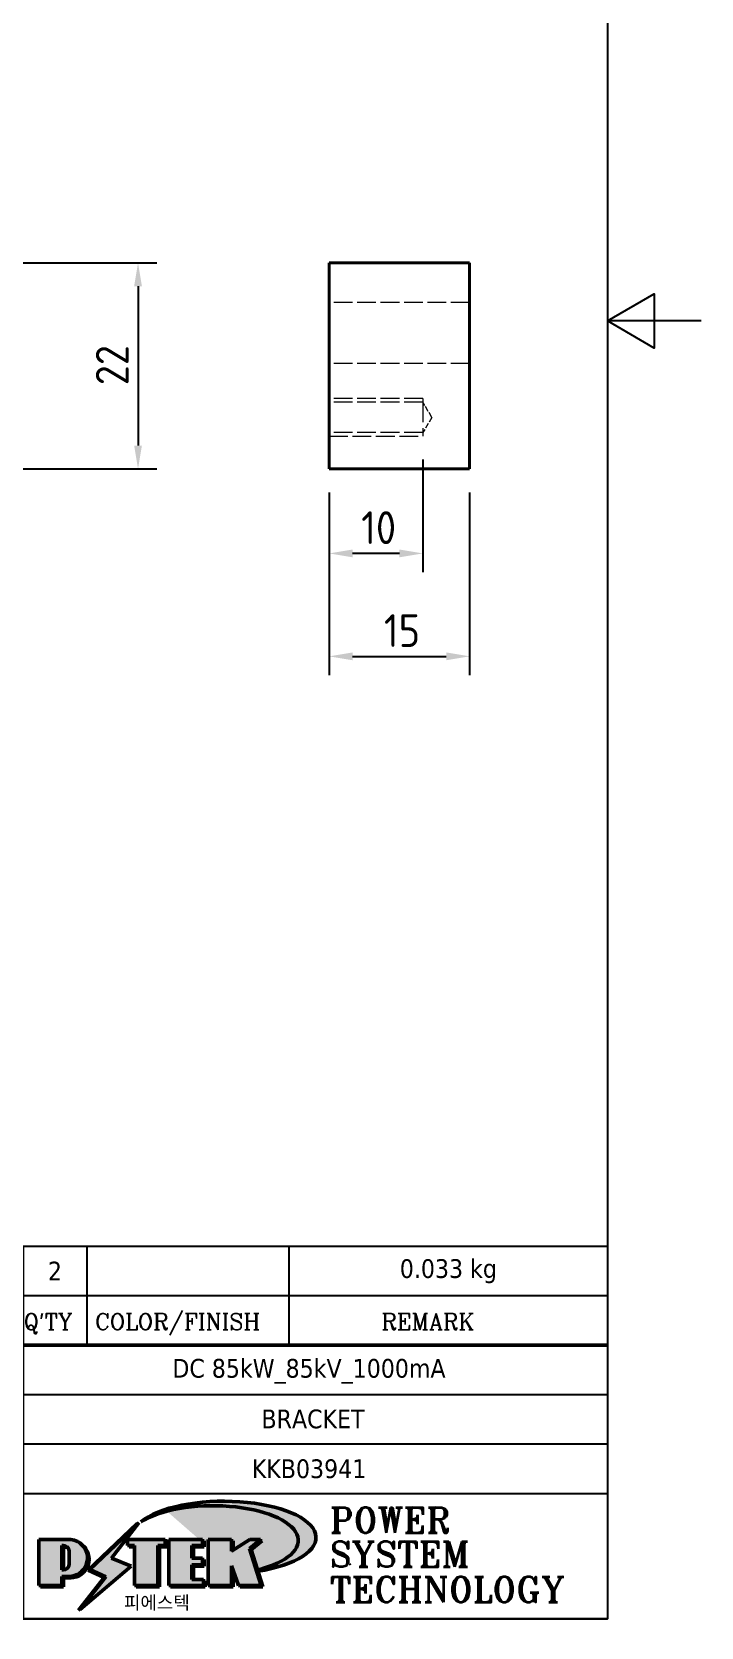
# Model space of a CAD drawing. Header units: millimetres. Extents: x 0 to 210, y 0 to 297.
# Drawn here: x 138.5 to 210, y 9.1 to 179.4 of the extents above; entities that cross this region are included whole.
import ezdxf
from ezdxf.enums import TextEntityAlignment as Align

# ---------------------------------------------------------------- set-up
doc = ezdxf.new("R2010")
doc.units = ezdxf.units.MM
doc.linetypes.add('DASHED', pattern=[0.2067, 0.1654, -0.0413])
doc.layers.get('0').update_dxf_attribs({"color": 3, "lineweight": 25})
for name, color, linetype, lineweight in [('가려진 것(ISO)', 2, 'DASHED', 18), ('가시적인 것(ISO)', 3, 'Continuous', 40), ('경계(ISO)', 7, 'Continuous', 25), ('제목(ISO)', 5, 'Continuous', 50), ('치수(ISO)', 2, 'Continuous', 25), ('해치(ISO)', 7, 'Continuous', 18)]:
    doc.layers.add(name, color=color, linetype=linetype, lineweight=lineweight)
doc.styles.add('HAN_291', font='')
doc.styles.add('HAN_370', font='', dxfattribs={"width": 2})
doc.styles.add('RC_284', font='ROMANC.shx')
doc.styles.add('RC_287', font='ROMANC.shx')
doc.styles.add('RC_292', font='ROMANC.shx')
doc.styles.add('ROMANT_294', font='romant.shx')
doc.styles.add('치수 텍스트_PSTEK_POSCO', font='isocp.shx')
doc.styles.add('텍스트 스타일198', font='tahoma.ttf')
doc.styles.add('텍스트 스타일333', font='ROMANC.shx', dxfattribs={"width": 0.800000011920929})
doc.styles.get('HAN_291').set_extended_font_data('GulimChe')
doc.styles.get('HAN_370').set_extended_font_data('GulimChe')
doc.dimstyles.new('치수_PSTEK_POSCO', dxfattribs={"dimtxt": 3.5, "dimasz": 2.5, "dimexe": 2, "dimexo": 2.5, "dimgap": 1, "dimtad": 1, "dimrnd": 1e-08, "dimdsep": 46, "dimtxsty": '치수 텍스트_PSTEK_POSCO', "dimcen": 0.09, "dimdle": 10, "dimclrd": 7, "dimclre": 7, "dimclrt": 2, "dimadec": 1, "dimazin": 2, "dimtfac": 1, "dimtmove": 0, "dimatfit": 3, "dimfxl": 0, "dimtolj": 1, "dimlwd": -1, "dimlwe": -1, "dimarcsym": 0})

# ---------------------------------------------------------------- blocks, each defined once
blk = doc.blocks.new('경계 Default Border')
at = {"layer": '경계(ISO)', "flags": 128}
for points in [[(10, 10), (10, 287.0000076293945), (200, 287.0000076293945), (200, 10), (10, 10)], [(210, 148.5000038146973), (200, 148.5000038146973), (205, 151.3867473602295), (205, 145.6132507324219), (200, 148.5000038146973)]]:
    blk.add_lwpolyline(points, dxfattribs=at)
blk = doc.blocks.new('제목 블록 PSTEK')
for color, points in [(252, [(317.2195697678507, 17.0593801673321), (322.0326348870767, 21.62682475217465), (322.2781991042243, 21.94392121864296), (317.0471853425802, 16.97985676345368), (318.7512090904202, 16.1899260703855), (316.0018030350395, 12.71868385740789), (316.3356552234328, 13.00206718743325), (318.9235935156908, 16.2694494742633)]), (5, [(321.6183518841322, 17.4193704504104), (319.5281351041078, 18.24969419629727), (322.4505835294948, 22.02344462252142), (317.2195697678507, 17.0593801673321), (318.9235935156908, 16.2694494742633), (316.1741874603099, 12.79820726128571)]), (1, [(324.4839107253602, 19.60711530335299), (325.2419748254881, 19.60711530335299), (325.2419748254881, 20.25857663940324), (321.2266040451076, 20.25857663940324), (321.2266040451076, 19.60711530335299), (321.9846681452406, 19.60711530335299), (321.9846681452406, 15.3430047401139), (324.4839107253602, 15.3430047401139)]), (252, [(321.9846681452406, 19.60711530335299), (321.4042753185749, 19.60711530335299), (321.4042753185749, 19.45905590879572), (321.9846681452406, 19.45905590879572)]), (252, [(324.6615819988275, 19.45905590879572), (325.4196460989604, 19.45905590879572), (325.4196460989604, 20.11051724484596), (325.2419748254881, 20.11051724484596), (325.2419748254881, 19.60711530335299), (324.4839107253602, 19.60711530335299), (324.4839107253602, 15.3430047401139), (322.1623394187076, 15.3430047401139), (322.1623394187076, 15.19494534555726), (324.6615819988275, 15.19494534555726)]), (1, [(329.2277337269622, 20.25857663940324), (325.65654113025, 20.25857663940324), (325.65654113025, 15.3430047401139), (329.3580259941756, 15.3430047401139), (329.3580259941756, 15.9944660761648), (328.1137701654877, 15.9944660761648), (328.1137701654877, 17.56360607323003), (329.2277337269622, 17.56360607323003), (329.2277337269622, 18.25543873810179), (328.1137701654877, 18.25543873810179), (328.1137701654877, 19.60711530335299), (329.2277337269622, 19.60711530335299)]), (252, [(328.2914414389548, 19.45905590879572), (329.4054050004294, 19.45905590879572), (329.4054050004294, 20.11051724484596), (329.2277337269622, 20.11051724484596), (329.2277337269622, 19.60711530335299), (328.1137701654877, 19.60711530335299), (328.1137701654877, 18.25543873810179), (328.2914414389548, 18.25543873810179)]), (1, [(332.3312149849806, 20.25857663940324), (329.8592894925411, 20.25857663940324), (329.8592894925411, 15.3430047401139), (332.3312149849806, 15.3430047401139), (332.3312149849806, 17.4318630164523), (333.0701931098801, 15.3430047401139), (335.4855464857051, 15.3430047401139), (334.2514536401189, 19.30614745124769), (335.4379594596742, 20.25857663940324), (334.3071782107978, 20.25857663940324), (332.3312149849806, 18.99741471888304)]), (252, [(332.5088862584528, 20.1105172448466), (332.3312149849806, 20.1105172448466), (332.3312149849806, 18.99741471888368), (332.5088862584528, 19.11081371413894)]), (252, [(335.6156307331414, 20.11051724484596), (335.2535118015555, 20.11051724484596), (334.2514536401189, 19.30614745124769), (335.4855464857051, 15.3430047401139), (333.1954852176545, 15.3430047401139), (333.2478643833523, 15.19494534555726), (335.6632177591723, 15.19494534555726), (334.4291249135862, 19.15808805669106)]), (252, [(328.2914414389548, 17.41554667867274), (329.4054050004294, 17.41554667867274), (329.4054050004294, 18.10737934354514), (329.2277337269622, 18.10737934354514), (329.2277337269622, 17.56360607323003), (328.1137701654877, 17.56360607323003), (328.1137701654877, 15.9944660761648), (328.2914414389548, 15.9944660761648)]), (252, [(332.5088862584528, 16.92964231796647), (332.3312149849806, 17.43186301645164), (332.3312149849806, 15.3430047401139), (330.0369607660135, 15.3430047401139), (330.0369607660135, 15.19494534555726), (332.5088862584528, 15.19494534555726)]), (252, [(329.5356972676428, 15.8464066816075), (329.3580259941756, 15.8464066816075), (329.3580259941756, 15.3430047401139), (325.8342124037171, 15.3430047401139), (325.8342124037171, 15.19494534555726), (329.5356972676428, 15.19494534555726)])]:
    blk.add_hatch(color=color).paths.add_polyline_path(points)
h = blk.add_hatch(color=1)
edge = h.paths.add_edge_path(flags=0)
edge.add_line((314.2242174273352, 19.60711530335299), (314.2242174273352, 17.00126995915134))
edge.add_line((314.2242174273352, 17.00126995915134), (314.3485873187598, 17.00126995915134))
edge.add_arc((314.3485873187598, 17.6527312952023), 0.6514613360509371, 270, 360)
edge.add_line((315.0000486548106, 17.6527312952023), (315.0000486548106, 18.95565396730211))
edge.add_arc((314.3485873187598, 18.95565396730212), 0.6514613360508712, 0, 90)
edge.add_line((314.3485873187598, 19.60711530335299), (314.2242174273352, 19.60711530335299))
edge = h.paths.add_edge_path()
edge.add_arc((314.9847713324306, 18.28938669179658), 1.969189947606664, 269.9999999999959, 450)
edge.add_line((314.9847713324306, 20.25857663940318), (311.7664314776902, 20.25857663940324))
edge.add_line((311.7664314776902, 20.25857663940324), (311.7664314776902, 15.3430047401139))
edge.add_line((311.7664314776902, 15.3430047401139), (314.2242174273352, 15.3430047401139))
edge.add_line((314.2242174273352, 15.3430047401139), (314.2242174273352, 16.32019674418991))
edge.add_line((314.2242174273352, 16.32019674418991), (314.9847713324307, 16.32019674418991))
h = blk.add_hatch(color=252)
edge = h.paths.add_edge_path()
edge.add_arc((314.9847713324309, 18.28938669179657), 1.969189947606666, 270, 406.8278729790604)
edge.add_arc((315.1624426058984, 18.1413272972396), 1.969189947606962, -90, 53.560984836317004, ccw=False)
edge.add_line((315.1624426058984, 16.17213734963263), (314.4018887008024, 16.17213734963263))
edge.add_line((314.4018887008024, 16.17213734963263), (314.4018887008024, 15.19494534555726))
edge.add_line((314.4018887008024, 15.19494534555726), (311.9441027511573, 15.19494534555726))
edge.add_line((311.9441027511573, 15.19494534555726), (311.9441027511573, 15.3430047401139))
edge.add_line((311.9441027511573, 15.3430047401139), (314.2242174273352, 15.3430047401139))
edge.add_line((314.2242174273352, 15.3430047401139), (314.2242174273352, 16.32019674418991))
edge.add_line((314.2242174273352, 16.32019674418991), (314.9847713324309, 16.32019674418991))
h = blk.add_hatch(color=252)
edge = h.paths.add_edge_path()
edge.add_line((314.4018887008024, 19.45905590879572), (314.5262585922315, 19.45905590879572))
edge.add_arc((314.5262585922314, 18.80759457274939), 0.6514613360463194, 60.4189348879147, 90.00000000000318, ccw=False)
edge.add_arc((314.3485873187602, 18.95565396730057), 0.6514613360524251, 39.96992292766206, 90.00000000009999)
edge.add_line((314.3485873187591, 19.60711530335307), (314.2242174273352, 19.60711530335298))
edge.add_line((314.2242174273352, 19.60711530335299), (314.2242174273352, 17.00126995915134))
edge.add_line((314.2242174273352, 17.00126995915134), (314.3485873187591, 17.00126995915134))
edge.add_arc((314.3485873187568, 17.652731295233), 0.6514613360816299, 270.0000000002, 274.6930825552478)
edge.add_line((314.4018887008024, 17.0034541317032), (314.4018887008024, 19.45905590879572))
at = {"layer": '해치(ISO)', "true_color": 0x27d1fc}
h = blk.add_hatch(color=140, dxfattribs=at)
edge = h.paths.add_edge_path()
edge.add_ellipse((330.3660919371412, 20.15576403068321), major_axis=(9.100907360794343, 0), ratio=0.4069904968023172, start_angle=301.3098473703837, end_angle=507.7436900681698)
edge.add_ellipse((331.5340919371412, 20.4634168429492), major_axis=(-9.82350664112931, 0), ratio=0.3942600559756514, start_angle=111.51207141178469, end_angle=334.47025347086895, ccw=False)
edge.add_line((335.1363447531188, 16.8601935978785), (335.0955236905705, 16.99119398620872))
at = {"color": 180}
for p, q in [((182.475792979055, 11.79100474011392), (182.4757929790549, 51.56524660363496)), ((182.4757929790549, 51.56524660363496), (372.4757929537551, 51.56524660363496)), ((189.2651435055721, 51.56524660363496), (189.2651435055722, 41.00524660363494)), ((215.2152739891528, 41.00524660363494), (215.2152739891528, 51.56524660363496)), ((280.8758854511282, 51.56524660363496), (280.8758854511282, 41.00524660363494)), ((310.0881549537552, 51.56524660363496), (310.0881549537553, 41.00524660363494)), ((316.9044520275131, 51.56524660363496), (316.9044520275127, 41.00524660363494)), ((338.4566026226726, 51.56524660363496), (338.4566026226727, 41.00524660363494)), ((372.4757929537551, 51.56524660363496), (372.4757929537551, 11.79100474011389)), ((182.475792979055, 46.2852466036349), (372.4757929537551, 46.28524660363492)), ((182.475792979055, 41.00524660363493), (206.451475290024, 41.00524660363493)), ((222.9401812389276, 11.79100474011392), (222.9401812389276, 41.00524660363494)), ((239.4288871878316, 11.79100474011392), (239.4288871878316, 41.00524660363494)), ((255.9175931367356, 11.79100474011392), (255.9175931367356, 41.00524660363494)), ((268.6918866058747, 41.00524660363494), (268.6918866058747, 30.44524660363498)), ((280.8758854511282, 41.00524660363494), (280.8758854511282, 25.16524660363502)), ((310.088154953755, 41.00524660363494), (310.088154953755, 11.79100474011392)), ((182.475792979055, 35.72524660363497), (206.451475290024, 35.72524660363497)), ((198.8621818849491, 12.02524660363491), (198.8621818849491, 35.72524660363497)), ((206.451475290024, 35.72524660363497), (372.4757929537551, 35.72524660363497)), ((182.475792979055, 31.77524660363492), (206.451475290024, 31.77524660363492)), ((255.917593136736, 30.44524660363498), (372.4757929537552, 30.44524660363501)), ((182.475792979055, 27.82524660363487), (206.451475290024, 27.82524660363487)), ((182.475792979055, 23.87524660363505), (206.451475290024, 23.87524660363505)), ((255.9175931367359, 25.16524660363502), (372.4757929537552, 25.165246603635)), ((268.6918866058744, 25.16524660363502), (268.6918866058744, 11.79100474011392)), ((182.475792979055, 19.92524660363478), (206.451475290024, 19.92524660363478)), ((255.9175931367359, 19.88524660363481), (310.0881549537553, 19.88524660363481)), ((182.475792979055, 15.97524660363496), (206.451475290024, 15.97524660363496)), ((206.451475290024, 16.74100474011396), (255.9175931367359, 16.74100474011396)), ((182.475792979055, 11.79100474011392), (372.4757929537551, 11.79100474011389))]:
    blk.add_line(p, q, dxfattribs=at)
at = {"color": 7, "lineweight": 50}
for p, q in [((206.4514752900237, 11.79100474011392), (206.4514752900237, 41.00524660363494)), ((206.451475290024, 41.00524660363494), (372.4757929537551, 41.00524660363496))]:
    blk.add_line(p, q, dxfattribs=at)
at = {"color": 7}
for p, q in [((322.2781991042243, 21.94392121864296), (317.0471853425802, 16.97985676345368)), ((322.4505835294948, 22.02344462252142), (317.2195697678507, 17.0593801673321)), ((317.2195697678507, 17.0593801673321), (322.0326348870767, 21.62682475217465)), ((319.5281351041078, 18.24969419629727), (322.4505835294948, 22.02344462252142)), ((322.0326348870767, 21.62682475217465), (322.2781991042243, 21.94392121864296)), ((311.7664314776902, 20.25900474011391), (311.7664314776902, 15.34300474011391)), ((314.9847713324309, 20.25857663940324), (311.7664314776902, 20.25857663940324)), ((314.9847713324309, 20.25857663940324), (311.7664314776902, 20.25857663940324)), ((311.7664314776902, 20.25857663940324), (311.7664314776902, 15.3430047401139)), ((314.2242174273352, 17.00126995915134), (314.2242174273352, 19.60711530335299)), ((314.2242174273352, 19.60711530335299), (314.3485873187591, 19.60711530335299)), ((314.3485873187591, 19.60711530335299), (314.2242174273352, 19.60711530335299)), ((314.2242174273352, 19.60711530335299), (314.2242174273352, 17.00126995915134)), ((314.2242174273352, 17.00126995915134), (314.2242174273352, 19.60711530335299)), ((314.2242174273352, 19.60711530335299), (314.3485873187591, 19.60711530335299)), ((314.4018887008024, 19.45905590879572), (314.5262585922314, 19.45905590879572)), ((314.4018887008024, 17.0034541317032), (314.4018887008024, 19.45905590879572)), ((315.0000486548106, 18.95565396730275), (315.0000486548106, 17.65273129520161)), ((315.0000486548106, 18.95565396730275), (315.0000486548106, 17.65273129520161)), ((325.2419748254881, 20.25857663940324), (321.2266040451076, 20.25857663940324)), ((321.2266040451076, 20.25857663940324), (321.2266040451076, 19.60711530335299)), ((325.2419748254881, 20.25857663940324), (321.2266040451076, 20.25857663940324)), ((321.2266040451076, 20.25857663940324), (321.2266040451076, 19.60711530335299)), ((321.2266040451076, 19.60711530335299), (321.9846681452406, 19.60711530335299)), ((321.2266040451076, 19.60711530335299), (321.9846681452406, 19.60711530335299)), ((321.4042753185749, 19.60711530335299), (321.4042753185749, 19.45905590879572)), ((321.9846681452406, 19.60711530335299), (321.4042753185749, 19.60711530335299)), ((321.4042753185749, 19.45905590879572), (321.9846681452406, 19.45905590879572)), ((321.9846681452406, 19.60711530335299), (321.9846681452406, 15.3430047401139)), ((321.9846681452406, 19.45905590879572), (321.9846681452406, 19.60711530335299)), ((321.9846681452406, 19.60711530335299), (321.9846681452406, 15.3430047401139)), ((324.4839107253602, 19.60711530335299), (325.2419748254881, 19.60711530335299)), ((324.4839107253602, 15.3430047401139), (324.4839107253602, 19.60711530335299)), ((325.2419748254881, 19.60711530335299), (324.4839107253602, 19.60711530335299)), ((324.4839107253602, 19.60711530335299), (324.4839107253602, 15.3430047401139)), ((324.4839107253602, 19.60711530335299), (325.2419748254881, 19.60711530335299)), ((324.4839107253602, 15.3430047401139), (324.4839107253602, 19.60711530335299)), ((324.6615819988275, 19.45905590879572), (325.4196460989604, 19.45905590879572)), ((324.6615819988275, 15.19494534555726), (324.6615819988275, 19.45905590879572)), ((325.2419748254881, 19.60711530335299), (325.2419748254881, 20.25857663940324)), ((325.2419748254881, 19.60711530335299), (325.2419748254881, 20.25857663940324)), ((325.4196460989604, 20.11051724484596), (325.2419748254881, 20.11051724484596)), ((325.2419748254881, 20.11051724484596), (325.2419748254881, 19.60711530335299)), ((325.4196460989604, 19.45905590879572), (325.4196460989604, 20.11051724484596)), ((329.2277337269622, 20.25857663940324), (325.65654113025, 20.25857663940324)), ((325.65654113025, 20.25857663940324), (325.65654113025, 15.3430047401139)), ((325.65654113025, 20.25857663940324), (325.65654113025, 15.3430047401139)), ((329.2277337269622, 20.25857663940324), (325.65654113025, 20.25857663940324)), ((328.1137701654877, 18.25543873810179), (328.1137701654877, 19.60711530335299)), ((328.1137701654877, 19.60711530335299), (329.2277337269622, 19.60711530335299)), ((329.2277337269622, 19.60711530335299), (328.1137701654877, 19.60711530335299)), ((328.1137701654877, 19.60711530335299), (328.1137701654877, 18.25543873810179)), ((328.1137701654877, 18.25543873810179), (328.1137701654877, 19.60711530335299)), ((328.1137701654877, 19.60711530335299), (329.2277337269622, 19.60711530335299)), ((328.2914414389548, 18.25543873810179), (328.2914414389548, 19.45905590879572)), ((328.2914414389548, 19.45905590879572), (329.4054050004294, 19.45905590879572)), ((329.2277337269622, 19.60711530335299), (329.2277337269622, 20.25857663940324)), ((329.2277337269622, 19.60711530335299), (329.2277337269622, 20.25857663940324)), ((329.4054050004294, 20.11051724484596), (329.2277337269622, 20.11051724484596)), ((329.2277337269622, 20.11051724484596), (329.2277337269622, 19.60711530335299)), ((329.4054050004294, 19.45905590879572), (329.4054050004294, 20.11051724484596)), ((332.3312149849806, 20.25857663940324), (329.8592894925411, 20.25857663940324)), ((329.8592894925411, 20.25857663940324), (329.8592894925411, 15.3430047401139)), ((329.8592894925411, 20.25857663940324), (329.8592894925411, 15.3430047401139)), ((332.3312149849806, 20.25857663940324), (329.8592894925411, 20.25857663940324)), ((334.3071782107978, 20.25857663940324), (332.3312149849806, 18.99741471888304)), ((332.3312149849806, 18.99741471888304), (332.3312149849806, 20.25857663940324)), ((334.3071782107978, 20.25857663940324), (332.3312149849806, 18.99741471888304)), ((332.3312149849806, 18.99741471888304), (332.3312149849806, 20.25857663940324)), ((332.5088862584528, 20.1105172448466), (332.3312149849806, 20.1105172448466)), ((332.3312149849806, 20.1105172448466), (332.3312149849806, 18.99741471888368)), ((332.3312149849806, 18.99741471888368), (332.5088862584528, 19.11081371413894)), ((332.5088862584528, 19.11081371413894), (332.5088862584528, 20.1105172448466)), ((334.2514536401189, 19.30614745124769), (335.4379594596742, 20.25857663940324)), ((334.2514536401189, 19.30614745124769), (335.4379594596742, 20.25857663940324)), ((335.2535118015555, 20.11051724484596), (334.2514536401189, 19.30614745124769)), ((335.4855464857051, 15.3430047401139), (334.2514536401189, 19.30614745124769)), ((334.2514536401189, 19.30614745124769), (335.4855464857051, 15.3430047401139)), ((335.4855464857051, 15.3430047401139), (334.2514536401189, 19.30614745124769)), ((335.4379594596742, 20.25857663940324), (334.3071782107978, 20.25857663940324)), ((335.4379594596742, 20.25857663940324), (334.3071782107978, 20.25857663940324)), ((334.4291249135862, 19.15808805669104), (335.6156307331414, 20.11051724484596)), ((335.6632177591723, 15.19494534555726), (334.4291249135862, 19.15808805669104)), ((335.6156307331414, 20.11051724484596), (335.2535118015555, 20.11051724484596)), ((316.1741874603099, 12.79820726128571), (321.6183518841322, 17.4193704504104)), ((318.9235935156908, 16.2694494742633), (317.2195697678507, 17.0593801673321)), ((317.2195697678507, 17.0593801673321), (318.9235935156908, 16.2694494742633)), ((321.6183518841322, 17.4193704504104), (319.5281351041078, 18.24969419629727)), ((329.2277337269622, 18.25543873810179), (328.1137701654877, 18.25543873810179)), ((328.1137701654877, 18.25543873810179), (328.2914414389548, 18.25543873810179)), ((329.2277337269622, 18.25543873810179), (328.1137701654877, 18.25543873810179)), ((328.1137701654877, 17.56360607323003), (329.2277337269622, 17.56360607323003)), ((328.1137701654877, 15.9944660761648), (328.1137701654877, 17.56360607323003)), ((329.2277337269622, 17.56360607323003), (328.1137701654877, 17.56360607323003)), ((328.1137701654877, 17.56360607323003), (328.1137701654877, 15.9944660761648)), ((328.1137701654877, 17.56360607323003), (329.2277337269622, 17.56360607323003)), ((328.1137701654877, 15.9944660761648), (328.1137701654877, 17.56360607323003)), ((328.2914414389548, 15.9944660761648), (328.2914414389548, 17.41554667867274)), ((328.2914414389548, 17.41554667867274), (329.4054050004294, 17.41554667867274)), ((329.2277337269622, 17.56360607323003), (329.2277337269622, 18.25543873810179)), ((329.2277337269622, 17.56360607323003), (329.2277337269622, 18.25543873810179)), ((329.4054050004294, 18.10737934354514), (329.2277337269622, 18.10737934354514)), ((329.2277337269622, 18.10737934354514), (329.2277337269622, 17.56360607323003)), ((329.4054050004294, 17.41554667867274), (329.4054050004294, 18.10737934354514)), ((332.3312149849806, 17.4318630164523), (333.0701931098801, 15.3430047401139)), ((332.3312149849806, 15.3430047401139), (332.3312149849806, 17.4318630164523)), ((332.5088862584528, 16.92964231796647), (332.3312149849806, 17.43186301645164)), ((332.3312149849806, 17.43186301645164), (332.3312149849806, 15.3430047401139)), ((332.3312149849806, 17.4318630164523), (333.0701931098801, 15.3430047401139)), ((332.3312149849806, 15.3430047401139), (332.3312149849806, 17.4318630164523)), ((345.0447381189468, 17.50375595811051), (344.9867755289346, 17.689895936919)), ((311.7664314776902, 15.3430047401139), (314.2242174273352, 15.3430047401139)), ((311.7664314776902, 15.3430047401139), (314.2242174273352, 15.3430047401139)), ((314.2242174273352, 15.3430047401139), (311.9441027511573, 15.3430047401139)), ((311.9441027511573, 15.3430047401139), (311.9441027511573, 15.19494534555726)), ((314.3485873187591, 17.00126995915134), (314.2242174273352, 17.00126995915134)), ((314.2242174273352, 17.00126995915134), (314.3485873187591, 17.00126995915134)), ((314.3485873187591, 17.00126995915134), (314.2242174273352, 17.00126995915134)), ((314.2242174273352, 16.32019674418991), (314.9847713324309, 16.32019674418991)), ((314.2242174273352, 15.3430047401139), (314.2242174273352, 16.32019674418991)), ((314.9847713324309, 16.32019674418991), (314.2242174273352, 16.32019674418991)), ((314.2242174273352, 16.32019674418991), (314.2242174273352, 15.3430047401139)), ((314.2242174273352, 16.32019674418991), (314.9847713324309, 16.32019674418991)), ((314.2242174273352, 15.3430047401139), (314.2242174273352, 16.32019674418991)), ((314.4018887008024, 16.17213734963263), (315.162442605898, 16.17213734963263)), ((314.4018887008024, 15.19494534555726), (314.4018887008024, 16.17213734963263)), ((318.7512090904202, 16.1899260703855), (316.0018030350395, 12.71868385740789)), ((318.9235935156908, 16.2694494742633), (316.1741874603099, 12.79820726128571)), ((316.3356552234328, 13.00206718743325), (318.9235935156908, 16.2694494742633)), ((317.0471853425802, 16.97985676345368), (318.7512090904202, 16.1899260703855)), ((321.9846681452406, 15.3430047401139), (324.4839107253602, 15.3430047401139)), ((321.9846681452406, 15.3430047401139), (324.4839107253602, 15.3430047401139)), ((324.4839107253602, 15.3430047401139), (322.1623394187076, 15.3430047401139)), ((322.1623394187076, 15.3430047401139), (322.1623394187076, 15.19494534555726)), ((325.65654113025, 15.3430047401139), (329.3580259941756, 15.3430047401139)), ((325.65654113025, 15.3430047401139), (329.3580259941756, 15.3430047401139)), ((329.3580259941756, 15.3430047401139), (325.8342124037171, 15.3430047401139)), ((325.8342124037171, 15.3430047401139), (325.8342124037171, 15.19494534555726)), ((329.3580259941756, 15.9944660761648), (328.1137701654877, 15.9944660761648)), ((328.1137701654877, 15.9944660761648), (328.2914414389548, 15.9944660761648)), ((329.3580259941756, 15.9944660761648), (328.1137701654877, 15.9944660761648)), ((329.3580259941756, 15.3430047401139), (329.3580259941756, 15.9944660761648)), ((329.3580259941756, 15.3430047401139), (329.3580259941756, 15.9944660761648)), ((329.5356972676428, 15.8464066816075), (329.3580259941756, 15.8464066816075)), ((329.3580259941756, 15.8464066816075), (329.3580259941756, 15.3430047401139)), ((329.5356972676428, 15.19494534555726), (329.5356972676428, 15.8464066816075)), ((329.8592894925411, 15.3430047401139), (332.3312149849806, 15.3430047401139)), ((329.8592894925411, 15.3430047401139), (332.3312149849806, 15.3430047401139)), ((332.3312149849806, 15.3430047401139), (330.0369607660135, 15.3430047401139)), ((330.0369607660135, 15.3430047401139), (330.0369607660135, 15.19494534555726)), ((332.5088862584528, 15.19494534555726), (332.5088862584528, 16.92964231796647)), ((333.0701931098801, 15.3430047401139), (335.4855464857051, 15.3430047401139)), ((333.0701931098801, 15.3430047401139), (335.4855464857051, 15.3430047401139)), ((335.4855464857051, 15.3430047401139), (333.1954852176545, 15.3430047401139)), ((333.1954852176545, 15.3430047401139), (333.2478643833523, 15.19494534555726)), ((311.9441027511573, 15.19494534555726), (314.4018887008024, 15.19494534555726)), ((322.1623394187076, 15.19494534555726), (324.6615819988275, 15.19494534555726)), ((325.8342124037171, 15.19494534555726), (329.5356972676428, 15.19494534555726)), ((330.0369607660135, 15.19494534555726), (332.5088862584528, 15.19494534555726)), ((333.2478643833523, 15.19494534555726), (335.6632177591723, 15.19494534555726)), ((316.0018030350395, 12.71868385740789), (316.3356552234328, 13.00206718743325))]:
    blk.add_line(p, q, dxfattribs=at)
at = {"color": 5}
for p, q in [((322.4505835294948, 22.02344462252142), (317.2195697678507, 17.0593801673321)), ((319.5281351041078, 18.24969419629727), (322.4505835294948, 22.02344462252142)), ((316.1741874603099, 12.79820726128571), (321.6183518841322, 17.4193704504104)), ((317.2195697678507, 17.0593801673321), (318.9235935156908, 16.2694494742633)), ((321.6183518841322, 17.4193704504104), (319.5281351041078, 18.24969419629727)), ((318.9235935156908, 16.2694494742633), (316.1741874603099, 12.79820726128571))]:
    blk.add_line(p, q, dxfattribs=at)
at = {"color": 1}
for p, q in [((314.9847713324309, 20.25857663940324), (311.7664314776902, 20.25857663940324)), ((311.7664314776902, 20.25857663940324), (311.7664314776902, 15.3430047401139)), ((314.2242174273352, 17.00126995915134), (314.2242174273352, 19.60711530335299)), ((314.2242174273352, 19.60711530335299), (314.3485873187591, 19.60711530335299)), ((315.0000486548106, 18.95565396730275), (315.0000486548106, 17.65273129520161)), ((325.2419748254881, 20.25857663940324), (321.2266040451076, 20.25857663940324)), ((321.2266040451076, 20.25857663940324), (321.2266040451076, 19.60711530335299)), ((321.2266040451076, 19.60711530335299), (321.9846681452406, 19.60711530335299)), ((321.9846681452406, 19.60711530335299), (321.9846681452406, 15.3430047401139)), ((324.4839107253602, 19.60711530335299), (325.2419748254881, 19.60711530335299)), ((324.4839107253602, 15.3430047401139), (324.4839107253602, 19.60711530335299)), ((325.2419748254881, 19.60711530335299), (325.2419748254881, 20.25857663940324)), ((329.2277337269622, 20.25857663940324), (325.65654113025, 20.25857663940324)), ((325.65654113025, 20.25857663940324), (325.65654113025, 15.3430047401139)), ((328.1137701654877, 18.25543873810179), (328.1137701654877, 19.60711530335299)), ((328.1137701654877, 19.60711530335299), (329.2277337269622, 19.60711530335299)), ((329.2277337269622, 19.60711530335299), (329.2277337269622, 20.25857663940324)), ((332.3312149849806, 20.25857663940324), (329.8592894925411, 20.25857663940324)), ((329.8592894925411, 20.25857663940324), (329.8592894925411, 15.3430047401139)), ((334.3071782107978, 20.25857663940324), (332.3312149849806, 18.99741471888304)), ((332.3312149849806, 18.99741471888304), (332.3312149849806, 20.25857663940324)), ((334.2514536401189, 19.30614745124769), (335.4379594596742, 20.25857663940324)), ((335.4855464857051, 15.3430047401139), (334.2514536401189, 19.30614745124769)), ((335.4379594596742, 20.25857663940324), (334.3071782107978, 20.25857663940324)), ((329.2277337269622, 18.25543873810179), (328.1137701654877, 18.25543873810179)), ((328.1137701654877, 17.56360607323003), (329.2277337269622, 17.56360607323003)), ((328.1137701654877, 15.9944660761648), (328.1137701654877, 17.56360607323003)), ((329.2277337269622, 17.56360607323003), (329.2277337269622, 18.25543873810179)), ((332.3312149849806, 17.4318630164523), (333.0701931098801, 15.3430047401139)), ((332.3312149849806, 15.3430047401139), (332.3312149849806, 17.4318630164523)), ((311.7664314776902, 15.3430047401139), (314.2242174273352, 15.3430047401139)), ((314.3485873187591, 17.00126995915134), (314.2242174273352, 17.00126995915134)), ((314.2242174273352, 16.32019674418991), (314.9847713324309, 16.32019674418991)), ((314.2242174273352, 15.3430047401139), (314.2242174273352, 16.32019674418991)), ((321.9846681452406, 15.3430047401139), (324.4839107253602, 15.3430047401139)), ((325.65654113025, 15.3430047401139), (329.3580259941756, 15.3430047401139)), ((329.3580259941756, 15.9944660761648), (328.1137701654877, 15.9944660761648)), ((329.3580259941756, 15.3430047401139), (329.3580259941756, 15.9944660761648)), ((329.8592894925411, 15.3430047401139), (332.3312149849806, 15.3430047401139)), ((333.0701931098801, 15.3430047401139), (335.4855464857051, 15.3430047401139))]:
    blk.add_line(p, q, dxfattribs=at)
at = {"color": 7}
for centre, radius, start, end in [((314.3485873187598, 18.95565396730211), 0.6514613360508712, 0, 90), ((314.3485873187602, 18.95565396730057), 0.6514613360524251, 39.96992292766117, 90), ((314.3485873187598, 18.95565396730212), 0.6514613360508712, 0, 90), ((314.5262585922314, 18.80759457274939), 0.6514613360463193, 60.41893488791137, 90), ((314.9847713324309, 18.28938669179658), 1.969189947606665, 270, 90), ((314.9847713324309, 18.28938669179658), 1.969189947606665, 270, 90), ((314.9847713324307, 18.2893866917965), 1.969189947606594, 270, 46.82787297909833), ((315.1624426058984, 18.1413272972396), 1.969189947606961, 270, 53.56098483636067), ((314.3485873187597, 17.65273129520228), 0.6514613360509381, 270, 0), ((314.3485873187598, 17.6527312952023), 0.6514613360509381, 270, 0), ((314.3485873187568, 17.652731295233), 0.6514613360816299, 270, 274.6930825552478)]:
    blk.add_arc(centre, radius, start, end, dxfattribs=at)
at = {"color": 1}
for centre, radius, start, end in [((314.3485873187598, 18.95565396730211), 0.6514613360508712, 0, 90), ((314.9847713324309, 18.28938669179657), 1.969189947606665, 270, 90), ((314.3485873187598, 17.6527312952023), 0.6514613360509381, 270, 0)]:
    blk.add_arc(centre, radius, start, end, dxfattribs=at)
at = {"layer": '제목(ISO)', "lineweight": 18}
blk.add_line((182.475792979055, 35.72500474011393), (182.475792979055, 11.79100474011392), dxfattribs=at)
at = {"layer": '제목(ISO)'}
for p, q in [((322.2781991042243, 21.94392121864296), (317.0471853425802, 16.97985676345368)), ((322.4505835294948, 22.02344462252142), (317.2195697678507, 17.0593801673321)), ((317.2195697678507, 17.0593801673321), (322.0326348870767, 21.62682475217465)), ((319.5281351041078, 18.24969419629727), (322.4505835294948, 22.02344462252142)), ((322.0326348870767, 21.62682475217465), (322.2781991042243, 21.94392121864296)), ((314.9847713324306, 20.25857663940324), (311.7664314776902, 20.25857663940324)), ((311.7664314776902, 20.25857663940324), (311.7664314776902, 15.3430047401139)), ((314.2242174273352, 17.00126995915134), (314.2242174273352, 19.60711530335299)), ((314.2242174273352, 19.60711530335299), (314.3485873187598, 19.60711530335299)), ((314.3485873187591, 19.60711530335299), (314.2242174273352, 19.60711530335299)), ((314.2242174273352, 19.60711530335299), (314.2242174273352, 17.00126995915134)), ((314.4018887008024, 19.45905590879572), (314.5262585922314, 19.45905590879572)), ((314.4018887008024, 17.0034541317032), (314.4018887008024, 19.45905590879572)), ((315.0000486548106, 18.95565396730211), (315.0000486548106, 17.6527312952023)), ((325.2419748254881, 20.25857663940324), (321.2266040451076, 20.25857663940324)), ((321.2266040451076, 20.25857663940324), (321.2266040451076, 19.60711530335299)), ((321.2266040451076, 19.60711530335299), (321.9846681452406, 19.60711530335299)), ((321.9846681452406, 19.60711530335299), (321.4042753185749, 19.60711530335299)), ((321.4042753185749, 19.60711530335299), (321.4042753185749, 19.45905590879572)), ((321.4042753185749, 19.45905590879572), (321.9846681452406, 19.45905590879572)), ((321.9846681452406, 19.60711530335299), (321.9846681452406, 15.3430047401139)), ((321.9846681452406, 19.45905590879572), (321.9846681452406, 19.60711530335299)), ((324.4839107253602, 19.60711530335299), (325.2419748254881, 19.60711530335299)), ((324.4839107253602, 15.3430047401139), (324.4839107253602, 19.60711530335299)), ((325.2419748254881, 19.60711530335299), (324.4839107253602, 19.60711530335299)), ((324.4839107253602, 19.60711530335299), (324.4839107253602, 15.3430047401139)), ((324.6615819988275, 19.45905590879572), (325.4196460989604, 19.45905590879572)), ((324.6615819988275, 15.19494534555726), (324.6615819988275, 19.45905590879572)), ((325.2419748254881, 19.60711530335299), (325.2419748254881, 20.25857663940324)), ((325.4196460989604, 20.11051724484596), (325.2419748254881, 20.11051724484596)), ((325.2419748254881, 20.11051724484596), (325.2419748254881, 19.60711530335299)), ((325.4196460989604, 19.45905590879572), (325.4196460989604, 20.11051724484596)), ((329.2277337269622, 20.25857663940324), (325.65654113025, 20.25857663940324)), ((325.65654113025, 20.25857663940324), (325.65654113025, 15.3430047401139)), ((328.1137701654877, 18.25543873810179), (328.1137701654877, 19.60711530335299)), ((328.1137701654877, 19.60711530335299), (329.2277337269622, 19.60711530335299)), ((329.2277337269622, 19.60711530335299), (328.1137701654877, 19.60711530335299)), ((328.1137701654877, 19.60711530335299), (328.1137701654877, 18.25543873810179)), ((328.2914414389548, 19.45905590879572), (329.4054050004294, 19.45905590879572)), ((328.2914414389548, 18.25543873810179), (328.2914414389548, 19.45905590879572)), ((329.2277337269622, 19.60711530335299), (329.2277337269622, 20.25857663940324)), ((329.4054050004294, 20.11051724484596), (329.2277337269622, 20.11051724484596)), ((329.2277337269622, 20.11051724484596), (329.2277337269622, 19.60711530335299)), ((329.4054050004294, 19.45905590879572), (329.4054050004294, 20.11051724484596)), ((332.3312149849806, 20.25857663940324), (329.8592894925411, 20.25857663940324)), ((329.8592894925411, 20.25857663940324), (329.8592894925411, 15.3430047401139)), ((334.3071782107978, 20.25857663940324), (332.3312149849806, 18.99741471888304)), ((332.3312149849806, 18.99741471888304), (332.3312149849806, 20.25857663940324)), ((332.5088862584528, 20.1105172448466), (332.3312149849806, 20.1105172448466)), ((332.3312149849806, 20.1105172448466), (332.3312149849806, 18.99741471888368)), ((332.3312149849806, 18.99741471888368), (332.5088862584528, 19.11081371413894)), ((332.5088862584528, 19.11081371413894), (332.5088862584528, 20.1105172448466)), ((334.2514536401189, 19.30614745124769), (335.4379594596742, 20.25857663940324)), ((335.2535118015555, 20.11051724484596), (334.2514536401189, 19.30614745124769)), ((335.4855464857051, 15.3430047401139), (334.2514536401189, 19.30614745124769)), ((334.2514536401189, 19.30614745124769), (335.4855464857051, 15.3430047401139)), ((335.4379594596742, 20.25857663940324), (334.3071782107978, 20.25857663940324)), ((334.4291249135862, 19.15808805669106), (335.6156307331414, 20.11051724484596)), ((335.6632177591723, 15.19494534555726), (334.4291249135862, 19.15808805669106)), ((335.6156307331414, 20.11051724484596), (335.2535118015555, 20.11051724484596)), ((316.1741874603099, 12.79820726128571), (321.6183518841322, 17.4193704504104)), ((317.2195697678507, 17.0593801673321), (318.9235935156908, 16.2694494742633)), ((318.9235935156908, 16.2694494742633), (317.2195697678507, 17.0593801673321)), ((321.6183518841322, 17.4193704504104), (319.5281351041078, 18.24969419629727)), ((329.2277337269622, 18.25543873810179), (328.1137701654877, 18.25543873810179)), ((328.1137701654877, 18.25543873810179), (328.2914414389548, 18.25543873810179)), ((328.1137701654877, 15.9944660761648), (328.1137701654877, 17.56360607323003)), ((328.1137701654877, 17.56360607323003), (329.2277337269622, 17.56360607323003)), ((329.2277337269622, 17.56360607323003), (328.1137701654877, 17.56360607323003)), ((328.1137701654877, 17.56360607323003), (328.1137701654877, 15.9944660761648)), ((328.2914414389548, 17.41554667867274), (329.4054050004294, 17.41554667867274)), ((328.2914414389548, 15.9944660761648), (328.2914414389548, 17.41554667867274)), ((329.2277337269622, 17.56360607323003), (329.2277337269622, 18.25543873810179)), ((329.4054050004294, 18.10737934354514), (329.2277337269622, 18.10737934354514)), ((329.2277337269622, 18.10737934354514), (329.2277337269622, 17.56360607323003)), ((329.4054050004294, 17.41554667867274), (329.4054050004294, 18.10737934354514)), ((332.3312149849806, 15.3430047401139), (332.3312149849806, 17.4318630164523)), ((332.3312149849806, 17.4318630164523), (333.0701931098801, 15.3430047401139)), ((332.5088862584528, 16.92964231796647), (332.3312149849806, 17.43186301645164)), ((332.3312149849806, 17.43186301645164), (332.3312149849806, 15.3430047401139)), ((311.7664314776902, 15.3430047401139), (314.2242174273352, 15.3430047401139)), ((314.2242174273352, 15.3430047401139), (311.9441027511573, 15.3430047401139)), ((311.9441027511573, 15.3430047401139), (311.9441027511573, 15.19494534555726)), ((314.3485873187598, 17.00126995915134), (314.2242174273352, 17.00126995915134)), ((314.2242174273352, 17.00126995915134), (314.3485873187591, 17.00126995915134)), ((314.2242174273352, 15.3430047401139), (314.2242174273352, 16.32019674418991)), ((314.2242174273352, 16.32019674418991), (314.9847713324307, 16.32019674418991)), ((314.9847713324309, 16.32019674418991), (314.2242174273352, 16.32019674418991)), ((314.2242174273352, 16.32019674418991), (314.2242174273352, 15.3430047401139)), ((314.4018887008024, 15.19494534555726), (314.4018887008024, 16.17213734963263)), ((314.4018887008024, 16.17213734963263), (315.1624426058984, 16.17213734963263)), ((318.7512090904202, 16.1899260703855), (316.0018030350395, 12.71868385740789)), ((318.9235935156908, 16.2694494742633), (316.1741874603099, 12.79820726128571)), ((316.3356552234328, 13.00206718743325), (318.9235935156908, 16.2694494742633)), ((317.0471853425802, 16.97985676345368), (318.7512090904202, 16.1899260703855)), ((321.9846681452406, 15.3430047401139), (324.4839107253602, 15.3430047401139)), ((324.4839107253602, 15.3430047401139), (322.1623394187076, 15.3430047401139)), ((322.1623394187076, 15.3430047401139), (322.1623394187076, 15.19494534555726)), ((325.65654113025, 15.3430047401139), (329.3580259941756, 15.3430047401139)), ((329.3580259941756, 15.3430047401139), (325.8342124037171, 15.3430047401139)), ((325.8342124037171, 15.3430047401139), (325.8342124037171, 15.19494534555726)), ((329.3580259941756, 15.9944660761648), (328.1137701654877, 15.9944660761648)), ((328.1137701654877, 15.9944660761648), (328.2914414389548, 15.9944660761648)), ((329.3580259941756, 15.3430047401139), (329.3580259941756, 15.9944660761648)), ((329.5356972676428, 15.8464066816075), (329.3580259941756, 15.8464066816075)), ((329.3580259941756, 15.8464066816075), (329.3580259941756, 15.3430047401139)), ((329.5356972676428, 15.19494534555726), (329.5356972676428, 15.8464066816075)), ((329.8592894925411, 15.3430047401139), (332.3312149849806, 15.3430047401139)), ((332.3312149849806, 15.3430047401139), (330.0369607660135, 15.3430047401139)), ((330.0369607660135, 15.3430047401139), (330.0369607660135, 15.19494534555726)), ((332.5088862584528, 15.19494534555726), (332.5088862584528, 16.92964231796647)), ((333.0701931098801, 15.3430047401139), (335.4855464857051, 15.3430047401139)), ((335.4855464857051, 15.3430047401139), (333.1954852176545, 15.3430047401139)), ((333.1954852176545, 15.3430047401139), (333.2478643833523, 15.19494534555726)), ((311.9441027511573, 15.19494534555726), (314.4018887008024, 15.19494534555726)), ((322.1623394187076, 15.19494534555726), (324.6615819988275, 15.19494534555726)), ((325.8342124037171, 15.19494534555726), (329.5356972676428, 15.19494534555726)), ((330.0369607660135, 15.19494534555726), (332.5088862584528, 15.19494534555726)), ((333.2478643833523, 15.19494534555726), (335.6632177591723, 15.19494534555726)), ((316.0018030350395, 12.71868385740789), (316.3356552234328, 13.00206718743325))]:
    blk.add_line(p, q, dxfattribs=at)
at = {"layer": '제목(ISO)', "color": 4}
blk.add_line((335.1363447531188, 16.8601935978785), (335.0955236905705, 16.99119398620872), dxfattribs=at)
at = {"layer": '제목(ISO)'}
for centre, radius, start, end in [((314.3485873187598, 18.95565396730212), 0.6514613360508712, 0, 90), ((314.3485873187602, 18.95565396730057), 0.6514613360524251, 39.96992292766117, 90), ((314.5262585922314, 18.80759457274939), 0.6514613360463193, 60.41893488791137, 90), ((314.9847713324306, 18.28938669179658), 1.969189947606664, 46.82787297909431, 90), ((314.9847713324307, 18.2893866917965), 1.969189947606594, 270, 46.82787297909833), ((314.9847713324309, 18.28938669179657), 1.969189947606666, 270, 46.8278729790603), ((315.1624426058984, 18.1413272972396), 1.969189947606962, 270, 53.56098483631701), ((314.3485873187598, 17.6527312952023), 0.6514613360509371, 270, 0), ((314.3485873187568, 17.652731295233), 0.6514613360816299, 270, 274.6930825552478)]:
    blk.add_arc(centre, radius, start, end, dxfattribs=at)
at = {"layer": '제목(ISO)', "color": 4}
for centre, major_axis, ratio, start_param, end_param in [((331.5340919371412, 20.4634168429492), (9.82350664112931, 0), 0.3942600559756514, 5.087845455444478, 8.97919982663645), ((330.3660919371412, 20.15576403068321), (9.100907360794343, 0), 0.4069904968023172, 5.258848905294775, 8.861799147915196)]:
    blk.add_ellipse(centre, major_axis=major_axis, ratio=ratio, start_param=start_param, end_param=end_param, dxfattribs=at)
at = {"color": 2}
for s, height, style, p in [('NO', 1.742399930953979, 'RC_284', (184.135398793432, 42.62317362549192)), ('PART NO', 1.742399930953979, 'RC_284', (195.3359407378685, 42.62317362549192)), ('DESCRIPTION', 1.742399930953979, 'RC_284', (240.4025565652523, 42.62317362549192)), ("Q'TY", 1.742399930953979, 'RC_284', (310.1440786515383, 42.62317362549192)), ('COLOR/FINISH', 1.742399930953979, 'RC_284', (317.7725341324144, 42.62317362549192)), ('REMARK', 1.742399930953979, 'RC_284', (348.346649953877, 42.62317362549192)), ('MODEL NAME', 2.178000062704086, 'RC_292', (284.096330289083, 37.25462520371384)), (' TOLERANCE', 1.899999976158142, 'RC_287', (184.0872874387979, 37.00893196870329)), ('DRAWN', 1.899999976158142, 'RC_287', (208.9766620976279, 37.00893196870329)), ('CHECKED', 1.899999976158142, 'RC_287', (223.6856844514997, 37.00893196870329)), ('APPROVED', 1.899999976158142, 'RC_287', (239.7795453577791, 37.00893196870329)), ('UNIT', 1.742399930953979, 'RC_284', (259.1652673287452, 37.34317362549218)), ('SCALE', 1.742399930953979, 'RC_284', (270.2934779252897, 37.34317362549218)), ('    ~ 6', 2.000000029802322, 'HAN_291', (183.7721304966814, 32.8176515608431)), ('0.08', 2.000000029802322, 'HAN_291', (200.5467345600617, 33.09873600004101)), ('PART NAME', 2.178000062704086, 'RC_292', (285.1416959765849, 32.03045329421792)), ('mm', 1.742399930953979, 'RC_284', (259.6505418159997, 32.3543089683787)), ('  7 ~ 30', 2.000000029802322, 'HAN_291', (183.7721304966814, 28.70538114822415)), ('0.1', 2.000000029802322, 'HAN_291', (200.5467345600617, 28.98646558742206)), (' DWG NO.', 2.178000062704086, 'RC_292', (284.8124284083233, 26.75045329421772)), (' 31 ~ 120', 2.000000029802322, 'HAN_291', (183.7721304966814, 24.82628181916237)), ('0.2', 2.000000029802322, 'HAN_291', (200.5467345600617, 25.10736625836028)), ('121 ~ 300', 2.000000029802322, 'HAN_291', (183.7721304966814, 21.21401206133254)), ('0.4', 2.000000029802322, 'HAN_291', (200.5467345600617, 20.99509650053045)), ('SIZE', 1.742399930953979, 'RC_284', (259.1652673287452, 21.69497768947366)), ('REFERENCE', 2.178000062704086, 'RC_292', (278.2741065029841, 21.43214925458022)), ('301 ~ 600', 2.000000029802322, 'HAN_291', (183.7721304966814, 16.83491273227077)), ('0.6', 2.000000029802322, 'HAN_291', (200.5467345600617, 17.11599717146868)), ('601 ~ 1200', 2.000000029802322, 'HAN_291', (183.6802025156883, 12.84759660881125)), ('0.8', 2.000000029802322, 'HAN_291', (200.6097246063884, 13.05732192299702))]:
    blk.add_text(s, height=height, dxfattribs=dict(at, style=style)).set_placement(p)
at = {"color": 2, "style": 'RC_284'}
blk.add_text('MATERIAL', height=1.742399930953979, dxfattribs=at).set_placement((295.4820202024417, 43.64524660363492), align=Align.MIDDLE_CENTER)
at = {"color": 7, "style": '텍스트 스타일333', "width": 0.7999999523162842}
blk.add_text('N/S', height=2.000000029802322, dxfattribs=at).set_placement((274.7838860285014, 33.08524660363496), align=Align.MIDDLE_CENTER)
at = {"color": 2, "style": '텍스트 스타일333', "width": 0.7999999523162842}
blk.add_text('3rd ANGLE PROJ.', height=2.000000029802322, dxfattribs=at).set_placement((256.8430306642954, 26.76148381654429))
at = {"color": 7, "style": 'ROMANT_294'}
for s, p in [('POWER', (342.82727231297, 20.97115304607566)), ('SYSTEM', (342.82727231297, 17.3284636719184)), ('TECHNOLOGY', (342.82727231297, 13.57194088644453))]:
    blk.add_text(s, height=2.700000107288361, dxfattribs=at).set_placement(p)
at = {"color": 7, "insert": (320.8519732224835, 14.21236326823155), "char_height": 1.400000005960464, "attachment_point": 1, "line_spacing_factor": 0.3319999873638153, "style": 'HAN_370'}
blk.add_mtext('\\fHY견고딕|b0|i0;\\H1.4000;피에스텍', dxfattribs=at)
at = {"layer": '제목(ISO)', "color": 7, "style": '텍스트 스타일198'}
for tag, p in [('부품_번호_001', (195.8461147530121, 47.68004260673702)), ('설명_001', (230.9153215664244, 48.15254984750509)), ('재질_001', (287.5148121100145, 48.155337874329)), ("3._Q'TY_001", (312.7327037528258, 47.90442725317898)), ('질량\\P3;_001', (350.3046145979153, 48.1643332325385)), ('1._MODEL_NAME_001', (326.0176446881414, 37.52172745615292)), ('제목_001', (335.5349605824892, 32.12134217035067)), ('부품_번호_001', (334.505355006244, 26.8052465951949)), ('설계자_001', (210.6823963971569, 25.23312566343435)), ('점검자_001', (226.4283219502686, 25.23446884679021)), ('프로젝트_001', (278.9744245225954, 18.43818283951269)), ('시트_크기_001', (260.7634369704525, 14.8381256569732)), ('프로젝트_002', (271.1389644161678, 15.01430360086118)), ('작성_날짜_001', (207.6508315629738, 13.26600473167383)), ('프로젝트_003', (272.3954135944161, 11.55047762554502))]:
    blk.add_attdef(tag, p, '', height=2.000000029802322, dxfattribs=at)
for tag, p in [('4._COLOR', (327.6805273250926, 48.92524660363493)), ('엔지니어링_승인자', (247.673240162284, 26.23312567187446)), ('점검_날짜', (231.1845342133799, 14.26600474011394)), ('엔지니어링_승인_날짜', (247.6732401622839, 14.26600474011394))]:
    blk.add_attdef(tag, text='', height=2.000000029802322, dxfattribs=at).set_placement(p, align=Align.MIDDLE_CENTER)
blk = doc.blocks.new('*D23')
at = {"layer": 'Defpoints', "color": 0, "transparency": 16777216}
for p in [(126.2287122096852, 154.7102635276942), (126.2287122096852, 132.7102635276942), (149.8778983636285, 132.7102635276942)]:
    blk.add_point(p, dxfattribs=at)
at = {"layer": '치수(ISO)', "color": 7, "transparency": 16777216}
for p, q in [((128.7287122096852, 154.7102635276942), (151.8778983636285, 154.7102635276942)), ((149.8778983636285, 152.2102635276942), (149.8778983636285, 135.2102635276942)), ((128.7287122096852, 132.7102635276942), (151.8778983636285, 132.7102635276942))]:
    blk.add_line(p, q, dxfattribs=at)
for points in [[(149.4612316969618, 152.2102635276942), (150.2945650302952, 152.2102635276942), (149.8778983636285, 154.7102635276942)], [(149.4612316969618, 135.2102635276942), (150.2945650302952, 135.2102635276942), (149.8778983636285, 132.7102635276942)]]:
    blk.add_solid(points, dxfattribs=at)
at = {"layer": '치수(ISO)', "color": 2, "transparency": 16777216, "insert": (147.1275538754395, 141.6357212048596), "char_height": 3.5, "attachment_point": 4, "rotation": 90, "style": '치수 텍스트_PSTEK_POSCO'}
blk.add_mtext('\\A1;22', dxfattribs=at)
blk = doc.blocks.new('*D33')
at = {"layer": 'Defpoints', "color": 0, "transparency": 16777216}
for p in [(170.2823425883406, 132.7102635276942), (185.2823425883406, 132.7102635276942), (185.2823425883406, 112.7102635276942)]:
    blk.add_point(p, dxfattribs=at)
at = {"layer": '치수(ISO)', "color": 7, "transparency": 16777216}
for p, q in [((170.2823425883406, 130.2102635276942), (170.2823425883406, 110.7102635276942)), ((185.2823425883406, 130.2102635276942), (185.2823425883406, 110.7102635276942)), ((172.7823425883406, 112.7102635276942), (182.7823425883406, 112.7102635276942))]:
    blk.add_line(p, q, dxfattribs=at)
for points in [[(172.7823425883406, 113.1269301943609), (172.7823425883406, 112.2935968610276), (170.2823425883406, 112.7102635276942)], [(182.7823425883406, 113.1269301943609), (182.7823425883406, 112.2935968610276), (185.2823425883406, 112.7102635276942)]]:
    blk.add_solid(points, dxfattribs=at)
at = {"layer": '치수(ISO)', "color": 2, "transparency": 16777216, "insert": (176.1348552149253, 115.4602635276942), "char_height": 3.5, "attachment_point": 4, "style": '치수 텍스트_PSTEK_POSCO'}
blk.add_mtext('\\A1;15', dxfattribs=at)
blk = doc.blocks.new('*D35')
at = {"layer": 'Defpoints', "color": 0, "transparency": 16777216}
for p in [(180.2823425883337, 136.2102635276942), (170.2823425883406, 132.7102635276942), (170.2823425883406, 123.6936264318133)]:
    blk.add_point(p, dxfattribs=at)
at = {"layer": '치수(ISO)', "color": 7, "transparency": 16777216}
for p, q in [((180.2823425883337, 133.7102635276942), (180.2823425883337, 121.6936264318133)), ((170.2823425883406, 130.2102635276942), (170.2823425883406, 121.6936264318133)), ((177.7823425883337, 123.6936264318133), (172.7823425883406, 123.6936264318133))]:
    blk.add_line(p, q, dxfattribs=at)
for points in [[(172.7823425883406, 124.11029309848), (172.7823425883406, 123.2769597651466), (170.2823425883406, 123.6936264318133)], [(177.7823425883337, 124.11029309848), (177.7823425883337, 123.2769597651466), (180.2823425883337, 123.6936264318133)]]:
    blk.add_solid(points, dxfattribs=at)
at = {"layer": '치수(ISO)', "color": 2, "transparency": 16777216, "insert": (173.7059646355812, 126.4436264318133), "char_height": 3.5, "attachment_point": 4, "style": '치수 텍스트_PSTEK_POSCO'}
blk.add_mtext('\\A1;10', dxfattribs=at)

msp = doc.modelspace()

# ---------------------------------------------------------------- linework, layer by layer
at = {"layer": '가려진 것(ISO)', "ltscale": 12.09482383728027}
for p, q in [((185.2823425883383, 150.4602635276942), (170.2823425883383, 150.4602635276942)), ((185.2823425883383, 143.9602635276942), (170.2823425883383, 143.9602635276942)), ((180.2823425883337, 140.2102635276942), (170.2823425883337, 140.2102635276942)), ((180.2823425883337, 139.8312635276942), (170.2823425883337, 139.8312635276942)), ((180.2823425883337, 136.5892635276942), (170.2823425883337, 136.5892635276942)), ((170.2823425883337, 136.2102635276942), (180.2823425883337, 136.2102635276942))]:
    msp.add_line(p, q, dxfattribs=at)
at = {"layer": '가려진 것(ISO)', "ltscale": 15.19880294799805}
msp.add_line((180.2823425883337, 140.2102635276942), (180.2823425883337, 136.2102635276942), dxfattribs=at)
at = {"layer": '가려진 것(ISO)', "ltscale": 3.601896047592163}
for q in [(180.2823425883337, 139.8312635276942), (180.2823425883337, 136.5892635276942)]:
    msp.add_line((181.2563376517774, 138.2102635276942), q, dxfattribs=at)
at = {"layer": '가시적인 것(ISO)'}
for p, q in [((170.2823425883406, 154.7102635276942), (170.2823425883406, 132.7102635276942)), ((170.2823425883406, 154.7102635276942), (185.2823425883406, 154.7102635276942)), ((185.2823425883406, 154.7102635276942), (185.2823425883406, 132.7102635276942)), ((170.2823425883406, 132.7102635276942), (185.2823425883406, 132.7102635276942))]:
    msp.add_line(p, q, dxfattribs=at)

# ---------------------------------------------------------------- block references
msp.add_blockref('경계 Default Border', (0, 0))
ref = msp.add_blockref('제목 블록 PSTEK', (-172.4757929537552, -1.791004740113895))
ref.add_attrib('설계자_001', 'CJAHN', (38.20660344340172, 23.44212092332045), dxfattribs={"layer": '제목(ISO)', "color": 7, "height": 2.000000029802322, "style": '텍스트 스타일198'})
ref.add_attrib('점검자_001', 'HKWAG', (53.95252899651337, 23.44346410667632), dxfattribs={"layer": '제목(ISO)', "color": 7, "height": 2.000000029802322, "style": '텍스트 스타일198'})
ref.add_attrib('프로젝트_001', '2021_컨버터_DC', (106.4986315688402, 16.64717809939879), dxfattribs={"layer": '제목(ISO)', "color": 7, "height": 2.000000029802322, "style": '텍스트 스타일198'})
ref.add_attrib('시트_크기_001', 'A4', (88.28764401669724, 13.04712091685931), dxfattribs={"layer": '제목(ISO)', "color": 7, "height": 2.000000029802322, "style": '텍스트 스타일198'})
ref.add_attrib("3._Q'TY_001", '2', (140.2569107990707, 46.11342251306508), dxfattribs={"layer": '제목(ISO)', "color": 7, "height": 2.000000029802322, "style": '텍스트 스타일198'})
ref.add_attrib('작성_날짜_001', '2021-09-04', (35.1750386092186, 11.47499999155994), dxfattribs={"layer": '제목(ISO)', "color": 7, "height": 2.000000029802322, "style": '텍스트 스타일198'})
ref.add_attrib('재질_001', '에폭시(옥색)', (115.0390191562594, 46.36433313421511), dxfattribs={"layer": '제목(ISO)', "color": 7, "height": 2.000000029802322, "style": '텍스트 스타일198'})
ref.add_attrib('부품_번호_001', 'KKB03941', (162.0295620524888, 25.014241855081), dxfattribs={"layer": '제목(ISO)', "color": 7, "height": 2.000000029802322, "style": '텍스트 스타일198'})
ref.add_attrib('1._MODEL_NAME_001', 'DC 85kW_85kV_1000mA', (153.5418517343862, 35.73072271603903), dxfattribs={"layer": '제목(ISO)', "color": 7, "height": 2.000000029802322, "style": '텍스트 스타일198'})
ref.add_attrib('질량\\P3;_001', '0.033 kg', (177.8288216441601, 46.3733284924246), dxfattribs={"layer": '제목(ISO)', "color": 7, "height": 2.000000029802322, "style": '텍스트 스타일198'})
ref.add_attrib('설명_001', '에폭시(옥색) t=15.0*90*22', (58.4395286126692, 46.36154510739119), dxfattribs={"layer": '제목(ISO)', "color": 7, "height": 2.000000029802322, "style": '텍스트 스타일198'})
ref.add_attrib('부품_번호_001', 'KKB03941', (23.37032179925689, 45.88903786662313), dxfattribs={"layer": '제목(ISO)', "color": 7, "height": 2.000000029802322, "style": '텍스트 스타일198'})
ref.add_attrib('제목_001', 'BRACKET', (163.0591676287341, 30.33033743023677), dxfattribs={"layer": '제목(ISO)', "color": 7, "height": 2.000000029802322, "style": '텍스트 스타일198'})
ref.add_attrib('프로젝트_002', '85kW_85kV_1000mA 집진기_', (98.66317146241258, 13.22329886074729), dxfattribs={"layer": '제목(ISO)', "color": 7, "height": 2.000000029802322, "style": '텍스트 스타일198'})
ref.add_attrib('프로젝트_003', '피에스솔루텍_부산패션단지', (99.91962064066094, 9.759472885431132), dxfattribs={"layer": '제목(ISO)', "color": 7, "height": 2.000000029802322, "style": '텍스트 스타일198'})

# ---------------------------------------------------------------- dimensions: what is measured, and where the dimension line sits
at = {"layer": '치수(ISO)', "color": 7}
for base, p1, p2, angle, picture, middle in [((149.8778983636285, 132.7102635276942), (126.2287122096852, 154.7102635276942), (126.2287122096852, 132.7102635276942), 90, '*D23', (149.8778983636285, 143.7102635276942)), ((170.2823425883406, 123.6936264318133), (180.2823425883337, 136.2102635276942), (170.2823425883406, 132.7102635276942), 180, '*D35', (175.2823425883371, 123.6936264318133)), ((185.2823425883406, 112.7102635276942), (170.2823425883406, 132.7102635276942), (185.2823425883406, 132.7102635276942), 180, '*D33', (177.7823425883406, 112.7102635276942))]:
    dim = msp.add_linear_dim(base=base, p1=p1, p2=p2, angle=angle, dimstyle='치수_PSTEK_POSCO', override={"dimdec": 2, "dimtp": 0, "dimtm": -0, "dimtdec": 2, "dimtofl": 0, "dimatfit": 1}, dxfattribs=at)
    dim.commit()
    dim.dimension.update_dxf_attribs({"geometry": picture, "text_midpoint": middle, "dimtype": 160})

doc.saveas('drawing.dxf')
